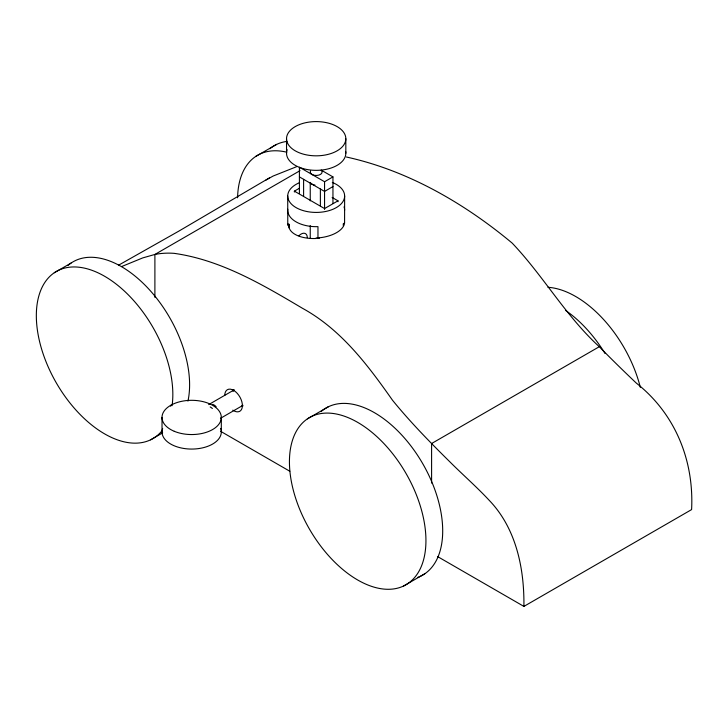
<?xml version="1.0" encoding="UTF-8"?>
<svg xmlns="http://www.w3.org/2000/svg" width="728" height="728" viewBox="0 0 728 728"><rect width="100%" height="100%" fill="white"/><g stroke="black" fill="none" stroke-linecap="round" stroke-linejoin="round"><path stroke-width="1.09" d="M319.264 238.211L319.264 237.601L317.963 238.356L317.963 226.636L316.18 226.672A28.456 16.435 0 0 1 287.715 210.237L287.778 209.209M344.635 195.987L344.581 222.986L343.279 223.742L343.279 225.562M265.966 180.053L273.109 176.049L296.478 166.739M269.469 177.869L178.842 231.122L118.564 265.192M54.272 272.754L71.044 263.072M255.51 156.575L276.631 144.399M300.036 170.661L154.891 254.454L142.761 257.894L121.594 266.575M294.376 192.037L294.376 191.146L299.172 188.379M299.408 193.566L299.408 167.213L324.561 181.736L332.951 176.895L332.951 203.249M332.951 186.577L324.561 191.418L299.408 176.895M289.08 227.964L289.08 224.288L287.778 225.043L287.715 195.987M294.376 191.146L324.561 208.572L337.983 200.828L337.983 201.72M208.681 404.604L234.088 389.926M233.588 390.326L234.107 390.017M150.541 439.849L162.653 432.851M220.511 418.309L243.016 405.314M307.371 418.882L328.492 406.706M437.483 556.51L523.905 606.406L691.6 509.591C694.112 460.405 675.202 413.75 636.327 383.11C623.769 371.198 611.384 359.095 599.29 346.71L431.595 443.525L431.595 483.064M403.649 585.976A96.515 55.728 60 0 0 378.396 438.047A96.515 55.728 60 0 0 291.009 479.525A96.515 55.728 60 0 0 403.649 585.976L424.761 573.791M346.355 157.002C407.635 170.425 464.3 203.185 512.184 243.106C543.315 275.812 565.702 316.016 599.29 346.71M321.157 170.088L332.951 176.895M332.141 197.452L337.983 200.828M220.866 431.449L289.799 471.244M523.905 606.406C524.424 568.632 516.179 528.264 489.116 500.227C476.64 486.832 462.817 474.802 449.886 461.861C429.911 442.142 410.228 422.031 392.51 400.236C367.667 364.865 341.077 329.42 302.302 308.19C262.453 284.548 220.739 259.887 174.138 253.344A169.06 97.607 60 0 0 154.9 254.481L154.891 297.37M345.827 138.711A29.648 17.117 0 0 1 301.356 153.535A29.648 17.117 0 0 1 301.356 123.887A29.648 17.117 0 0 1 345.827 138.711L345.827 153.235M324.561 181.736L324.561 208.09M324.561 208.572L324.561 209.464M320.375 188.998L320.375 205.706M310.246 182.864L310.246 200.864M310.246 225.616L310.246 237.992M303.603 179.316L303.603 196.023M286.532 138.711L286.532 153.235M221.312 417.435L221.312 431.959M170.698 405.332L170.698 406.233M162.016 417.435L162.016 431.959M67.859 265.556A96.515 55.728 60 0 1 150.76 291.236A96.515 55.728 60 0 1 187.942 401.101M162.444 430.248A96.515 55.728 60 0 1 49.24 369.223A96.515 55.728 60 0 1 88.461 269.169A96.515 55.728 60 0 1 172.081 405.669M237.592 197.807A96.515 55.728 60 0 1 286.714 152.188M269.87 148.712A96.515 55.728 60 0 1 286.914 141.414M321.366 170.388A5.933 3.422 0 0 1 316.762 175.457A5.933 3.422 0 0 1 310.528 171.016M314.96 185.085A5.933 3.422 0 0 1 310.374 182.437M345.664 151.469A29.648 17.117 0 0 1 314.651 170.325A29.648 17.117 0 0 1 287.16 149.722M320.957 411.675A96.515 55.728 60 0 1 422.395 463.09A96.515 55.728 60 0 1 417.526 577.495M565.638 310.456A96.515 55.728 60 0 1 605.041 353.526M547.957 287.296A96.515 55.728 60 0 1 640.34 387.387M332.305 182.446A28.456 16.435 0 0 1 337.683 206.752A28.456 16.435 0 0 1 295.259 207.125A28.456 16.435 0 0 1 299.335 182.746M298.871 235.79A8.791 5.078 -60 0 1 307.307 237.628M344.035 206.87A28.456 16.435 0 0 1 344.635 210.237M344.581 222.986A28.41 14.615 -3.8 0 1 317.909 237.938M287.86 225.034A28.274 13.104 -8.3 0 1 288.179 223.887M224.779 395.404A12.449 7.189 60 0 1 233.852 390.481A12.449 7.189 60 0 1 242.379 406.169A12.449 7.189 60 0 1 232.796 410.155M242.761 406.233A12.449 7.189 60 0 1 241.969 405.815M233.206 391.5A12.449 7.189 60 0 1 233.206 389.671M289.043 224.288A27.473 13.231 -5.2 0 0 288.898 225.835A27.546 13.978 -3.8 0 0 316.116 238.493M318.5 237.747A27.264 14.05 -3.8 0 1 316.134 237.91M220.675 428.446A29.648 17.117 0 0 1 191.664 449.067A29.648 17.117 0 0 1 162.644 428.446M210.192 406.961A8.8 3.376 47 0 1 212.385 408.499M212.667 404.404A8.8 6.343 77.4 0 1 216.171 406.806M174.265 431.295A29.648 17.117 0 0 0 221.148 419.201A29.648 17.117 0 0 0 179.57 401.801A29.648 17.117 0 0 0 174.265 431.295"/></g></svg>
